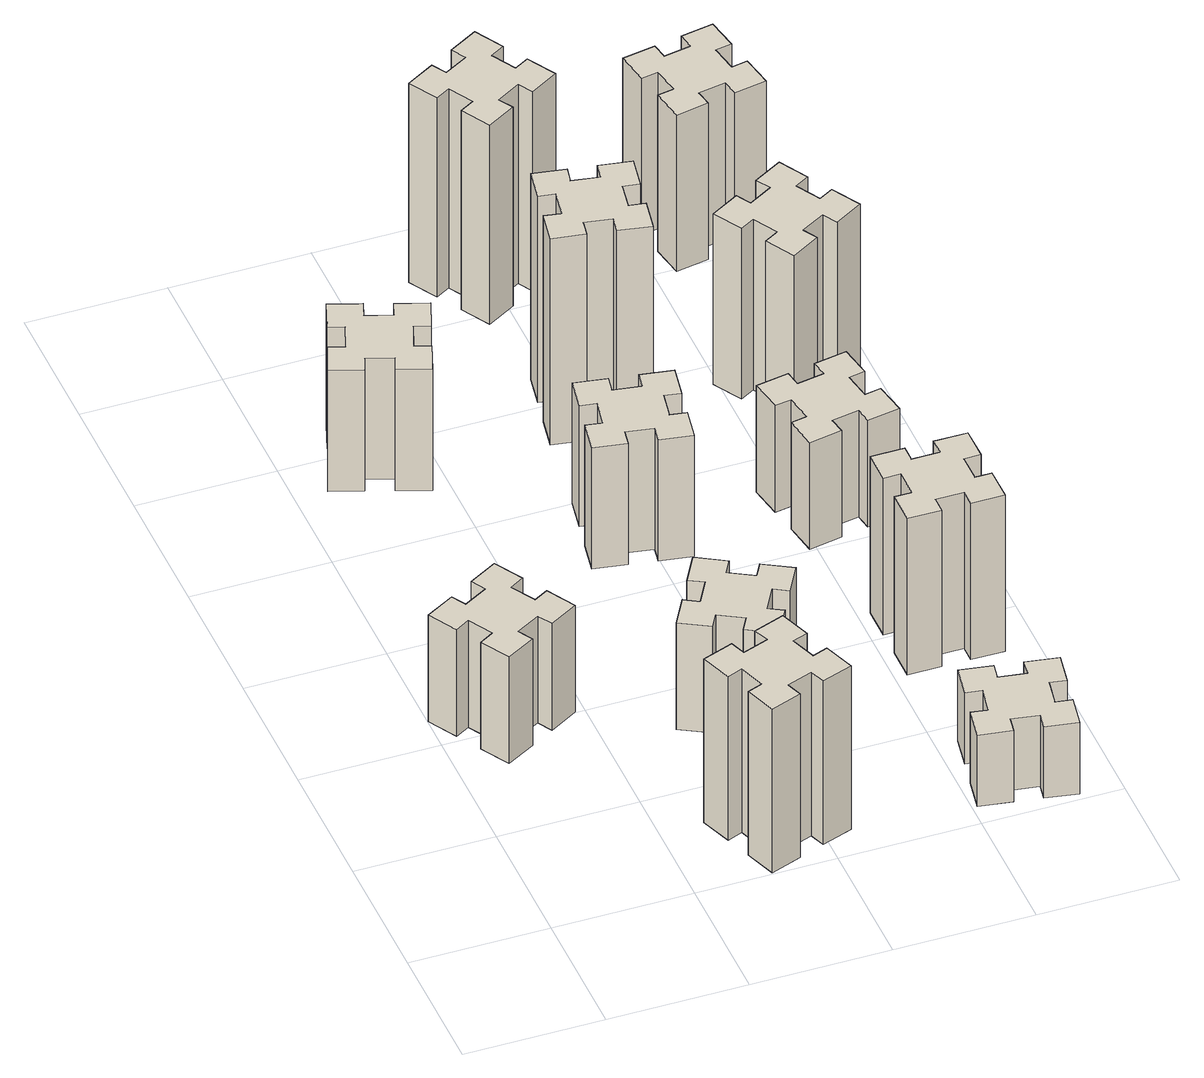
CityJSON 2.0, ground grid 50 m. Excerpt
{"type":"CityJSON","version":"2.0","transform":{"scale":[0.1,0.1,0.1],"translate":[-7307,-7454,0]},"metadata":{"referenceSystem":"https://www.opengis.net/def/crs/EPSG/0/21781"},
"CityObjects":{
"building1":{"type":"Building","attributes":{"class":"1000","function":"1000","usage":"1000","yearOfConstruction":2016,"roofType":"1000","measuredHeight":45,"storeysAboveGround":30,"storeysBelowGround":0},"geometry":[{"type":"Solid","lod":"1","boundaries":[[[[0,1,2,3,4,5,6,7,8,9,10,11,12,13,14,15,16,17,18,19]],[[17,16,20,21]],[[16,15,22,20]],[[15,14,23,22]],[[14,13,24,23]],[[13,12,25,24]],[[12,11,26,25]],[[11,10,27,26]],[[10,9,28,27]],[[9,8,29,28]],[[8,7,30,29]],[[7,6,31,30]],[[6,5,32,31]],[[5,4,33,32]],[[4,3,34,33]],[[3,2,35,34]],[[2,1,36,35]],[[1,0,37,36]],[[0,19,38,37]],[[19,18,39,38]],[[18,17,21,39]],[[24,25,26,27,28,29,30,31,32,33,34,35,36,37,38,39,21,20,22,23]]]]}]},
"building2":{"type":"Building","attributes":{"class":"1000","function":"1000","usage":"1000","yearOfConstruction":2016,"roofType":"1000","measuredHeight":69,"storeysAboveGround":30,"storeysBelowGround":0},"geometry":[{"type":"Solid","lod":"1","boundaries":[[[[40,41,42,43,44,45,46,47,48,49,50,51,52,53,54,55,56,57,58,59]],[[57,56,60,61]],[[56,55,62,60]],[[55,54,63,62]],[[54,53,64,63]],[[53,52,65,64]],[[52,51,66,65]],[[51,50,67,66]],[[50,49,68,67]],[[49,48,69,68]],[[48,47,70,69]],[[47,46,71,70]],[[46,45,72,71]],[[45,44,73,72]],[[44,43,74,73]],[[43,42,75,74]],[[42,41,76,75]],[[41,40,77,76]],[[40,59,78,77]],[[59,58,79,78]],[[58,57,61,79]],[[64,65,66,67,68,69,70,71,72,73,74,75,76,77,78,79,61,60,62,63]]]]}]},
"building3":{"type":"Building","attributes":{"class":"1000","function":"1000","usage":"1000","yearOfConstruction":2016,"roofType":"1000","measuredHeight":51,"storeysAboveGround":30,"storeysBelowGround":0},"geometry":[{"type":"Solid","lod":"1","boundaries":[[[[80,81,82,83,84,85,86,87,88,89,90,91,92,93,94,95,96,97,98,99]],[[97,96,100,101]],[[96,95,102,100]],[[95,94,103,102]],[[94,93,104,103]],[[93,92,105,104]],[[92,91,106,105]],[[91,90,107,106]],[[90,89,108,107]],[[89,88,109,108]],[[88,87,110,109]],[[87,86,111,110]],[[86,85,112,111]],[[85,84,113,112]],[[84,83,114,113]],[[83,82,115,114]],[[82,81,116,115]],[[81,80,117,116]],[[80,99,118,117]],[[99,98,119,118]],[[98,97,101,119]],[[104,105,106,107,108,109,110,111,112,113,114,115,116,117,118,119,101,100,102,103]]]]}]},
"building4":{"type":"Building","attributes":{"class":"1000","function":"1000","usage":"1000","yearOfConstruction":2016,"roofType":"1000","measuredHeight":45,"storeysAboveGround":30,"storeysBelowGround":0},"geometry":[{"type":"Solid","lod":"1","boundaries":[[[[120,121,122,123,124,125,126,127,128,129,130,131,132,133,134,135,136,137,138,139]],[[137,136,140,141]],[[136,135,142,140]],[[135,134,143,142]],[[134,133,144,143]],[[133,132,145,144]],[[132,131,146,145]],[[131,130,147,146]],[[130,129,148,147]],[[129,128,149,148]],[[128,127,150,149]],[[127,126,151,150]],[[126,125,152,151]],[[125,124,153,152]],[[124,123,154,153]],[[123,122,155,154]],[[122,121,156,155]],[[121,120,157,156]],[[120,139,158,157]],[[139,138,159,158]],[[138,137,141,159]],[[144,145,146,147,148,149,150,151,152,153,154,155,156,157,158,159,141,140,142,143]]]]}]},
"building5":{"type":"Building","attributes":{"class":"1000","function":"1000","usage":"1000","yearOfConstruction":2016,"roofType":"1000","measuredHeight":51,"storeysAboveGround":30,"storeysBelowGround":0},"geometry":[{"type":"Solid","lod":"1","boundaries":[[[[160,161,162,163,164,165,166,167,168,169,170,171,172,173,174,175,176,177,178,179]],[[177,176,180,181]],[[176,175,182,180]],[[175,174,183,182]],[[174,173,184,183]],[[173,172,185,184]],[[172,171,186,185]],[[171,170,187,186]],[[170,169,188,187]],[[169,168,189,188]],[[168,167,190,189]],[[167,166,191,190]],[[166,165,192,191]],[[165,164,193,192]],[[164,163,194,193]],[[163,162,195,194]],[[162,161,196,195]],[[161,160,197,196]],[[160,179,198,197]],[[179,178,199,198]],[[178,177,181,199]],[[184,185,186,187,188,189,190,191,192,193,194,195,196,197,198,199,181,180,182,183]]]]}]},
"building6":{"type":"Building","attributes":{"class":"1000","function":"1000","usage":"1000","yearOfConstruction":2016,"roofType":"1000","measuredHeight":30,"storeysAboveGround":30,"storeysBelowGround":0},"geometry":[{"type":"Solid","lod":"1","boundaries":[[[[200,201,202,203,204,205,206,207,208,209,210,211,212,213,214,215,216,217,218,219]],[[217,216,220,221]],[[216,215,222,220]],[[215,214,223,222]],[[214,213,224,223]],[[213,212,225,224]],[[212,211,226,225]],[[211,210,227,226]],[[210,209,228,227]],[[209,208,229,228]],[[208,207,230,229]],[[207,206,231,230]],[[206,205,232,231]],[[205,204,233,232]],[[204,203,234,233]],[[203,202,235,234]],[[202,201,236,235]],[[201,200,237,236]],[[200,219,238,237]],[[219,218,239,238]],[[218,217,221,239]],[[224,225,226,227,228,229,230,231,232,233,234,235,236,237,238,239,221,220,222,223]]]]}]},
"building7":{"type":"Building","attributes":{"class":"1000","function":"1000","usage":"1000","yearOfConstruction":2016,"roofType":"1000","measuredHeight":87,"storeysAboveGround":30,"storeysBelowGround":0},"geometry":[{"type":"Solid","lod":"1","boundaries":[[[[240,241,242,243,244,245,246,247,248,249,250,251,252,253,254,255,256,257,258,259]],[[257,256,260,261]],[[256,255,262,260]],[[255,254,263,262]],[[254,253,264,263]],[[253,252,265,264]],[[252,251,266,265]],[[251,250,267,266]],[[250,249,268,267]],[[249,248,269,268]],[[248,247,270,269]],[[247,246,271,270]],[[246,245,272,271]],[[245,244,273,272]],[[244,243,274,273]],[[243,242,275,274]],[[242,241,276,275]],[[241,240,277,276]],[[240,259,278,277]],[[259,258,279,278]],[[258,257,261,279]],[[264,265,266,267,268,269,270,271,272,273,274,275,276,277,278,279,261,260,262,263]]]]}]},
"building8":{"type":"Building","attributes":{"class":"1000","function":"1000","usage":"1000","yearOfConstruction":2016,"roofType":"1000","measuredHeight":84,"storeysAboveGround":30,"storeysBelowGround":0},"geometry":[{"type":"Solid","lod":"1","boundaries":[[[[280,281,282,283,284,285,286,287,288,289,290,291,292,293,294,295,296,297,298,299]],[[297,296,300,301]],[[296,295,302,300]],[[295,294,303,302]],[[294,293,304,303]],[[293,292,305,304]],[[292,291,306,305]],[[291,290,307,306]],[[290,289,308,307]],[[289,288,309,308]],[[288,287,310,309]],[[287,286,311,310]],[[286,285,312,311]],[[285,284,313,312]],[[284,283,314,313]],[[283,282,315,314]],[[282,281,316,315]],[[281,280,317,316]],[[280,299,318,317]],[[299,298,319,318]],[[298,297,301,319]],[[304,305,306,307,308,309,310,311,312,313,314,315,316,317,318,319,301,300,302,303]]]]}]},
"building9":{"type":"Building","attributes":{"class":"1000","function":"1000","usage":"1000","yearOfConstruction":2016,"roofType":"1000","measuredHeight":66,"storeysAboveGround":30,"storeysBelowGround":0},"geometry":[{"type":"Solid","lod":"1","boundaries":[[[[320,321,322,323,324,325,326,327,328,329,330,331,332,333,334,335,336,337,338,339]],[[337,336,340,341]],[[336,335,342,340]],[[335,334,343,342]],[[334,333,344,343]],[[333,332,345,344]],[[332,331,346,345]],[[331,330,347,346]],[[330,329,348,347]],[[329,328,349,348]],[[328,327,350,349]],[[327,326,351,350]],[[326,325,352,351]],[[325,324,353,352]],[[324,323,354,353]],[[323,322,355,354]],[[322,321,356,355]],[[321,320,357,356]],[[320,339,358,357]],[[339,338,359,358]],[[338,337,341,359]],[[344,345,346,347,348,349,350,351,352,353,354,355,356,357,358,359,341,340,342,343]]]]}]},
"building10":{"type":"Building","attributes":{"class":"1000","function":"1000","usage":"1000","yearOfConstruction":2016,"roofType":"1000","measuredHeight":45,"storeysAboveGround":30,"storeysBelowGround":0},"geometry":[{"type":"Solid","lod":"1","boundaries":[[[[360,361,362,363,364,365,366,367,368,369,370,371,372,373,374,375,376,377,378,379]],[[377,376,380,381]],[[376,375,382,380]],[[375,374,383,382]],[[374,373,384,383]],[[373,372,385,384]],[[372,371,386,385]],[[371,370,387,386]],[[370,369,388,387]],[[369,368,389,388]],[[368,367,390,389]],[[367,366,391,390]],[[366,365,392,391]],[[365,364,393,392]],[[364,363,394,393]],[[363,362,395,394]],[[362,361,396,395]],[[361,360,397,396]],[[360,379,398,397]],[[379,378,399,398]],[[378,377,381,399]],[[384,385,386,387,388,389,390,391,392,393,394,395,396,397,398,399,381,380,382,383]]]]}]},
"building11":{"type":"Building","attributes":{"class":"1000","function":"1000","usage":"1000","yearOfConstruction":2016,"roofType":"1000","measuredHeight":72,"storeysAboveGround":30,"storeysBelowGround":0},"geometry":[{"type":"Solid","lod":"1","boundaries":[[[[400,401,402,403,404,405,406,407,408,409,410,411,412,413,414,415,416,417,418,419]],[[417,416,420,421]],[[416,415,422,420]],[[415,414,423,422]],[[414,413,424,423]],[[413,412,425,424]],[[412,411,426,425]],[[411,410,427,426]],[[410,409,428,427]],[[409,408,429,428]],[[408,407,430,429]],[[407,406,431,430]],[[406,405,432,431]],[[405,404,433,432]],[[404,403,434,433]],[[403,402,435,434]],[[402,401,436,435]],[[401,400,437,436]],[[400,419,438,437]],[[419,418,439,438]],[[418,417,421,439]],[[424,425,426,427,428,429,430,431,432,433,434,435,436,437,438,439,421,420,422,423]]]]}]},
"building12":{"type":"Building","attributes":{"class":"1000","function":"1000","usage":"1000","yearOfConstruction":2016,"roofType":"1000","measuredHeight":66,"storeysAboveGround":30,"storeysBelowGround":0},"geometry":[{"type":"Solid","lod":"1","boundaries":[[[[440,441,442,443,444,445,446,447,448,449,450,451,452,453,454,455,456,457,458,459]],[[457,456,460,461]],[[456,455,462,460]],[[455,454,463,462]],[[454,453,464,463]],[[453,452,465,464]],[[452,451,466,465]],[[451,450,467,466]],[[450,449,468,467]],[[449,448,469,468]],[[448,447,470,469]],[[447,446,471,470]],[[446,445,472,471]],[[445,444,473,472]],[[444,443,474,473]],[[443,442,475,474]],[[442,441,476,475]],[[441,440,477,476]],[[440,459,478,477]],[[459,458,479,478]],[[458,457,461,479]],[[464,465,466,467,468,469,470,471,472,473,474,475,476,477,478,479,461,460,462,463]]]]}]}
},
"vertices":[
[115,1054,0],[165,967,0],[113,937,0],[173,833,0],[277,893,0],[247,945,0],[334,995,0],[364,943,0],[468,1003,0],[408,1107,0],[356,1077,0],[306,1164,0],[358,1194,0],[298,1298,0],[194,1238,0],[224,1186,0],[137,1136,0],[107,1188,0],[3,1128,0],[63,1024,0],[137,1136,450],[107,1188,450],[224,1186,450],[194,1238,450],[298,1298,450],[358,1194,450],[306,1164,450],[356,1077,450],[408,1107,450],[468,1003,450],[364,943,450],[334,995,450],[247,945,450],[277,893,450],[173,833,450],[113,937,450],[165,967,450],[115,1054,450],[63,1024,450],[3,1128,450],
[996,216,0],[962,310,0],[1018,330,0],[977,443,0],[864,402,0],[885,346,0],[791,312,0],[770,368,0],[657,327,0],[699,214,0],[755,235,0],[789,141,0],[733,120,0],[774,7,0],[887,49,0],[866,105,0],[960,139,0],[980,83,0],[1093,124,0],[1052,237,0],[960,139,690],[980,83,690],[866,105,690],[887,49,690],[774,7,690],[733,120,690],[789,141,690],[755,235,690],[699,214,690],[657,327,690],[770,368,690],[791,312,690],[885,346,690],[864,402,690],[977,443,690],[1018,330,690],[962,310,690],[996,216,690],[1052,237,690],[1093,124,690],
[420,2532,0],[326,2566,0],[347,2622,0],[234,2663,0],[193,2550,0],[249,2530,0],[215,2436,0],[159,2457,0],[117,2344,0],[230,2303,0],[251,2359,0],[345,2325,0],[324,2269,0],[437,2227,0],[478,2340,0],[422,2361,0],[456,2455,0],[512,2434,0],[553,2547,0],[440,2588,0],[456,2455,510],[512,2434,510],[422,2361,510],[478,2340,510],[437,2227,510],[324,2269,510],[345,2325,510],[251,2359,510],[230,2303,510],[117,2344,510],[159,2457,510],[215,2436,510],[249,2530,510],[193,2550,510],[234,2663,510],[347,2622,510],[326,2566,510],[420,2532,510],[440,2588,510],[553,2547,510],
[905,964,0],[855,877,0],[803,907,0],[743,803,0],[847,743,0],[877,795,0],[964,745,0],[934,693,0],[1038,633,0],[1098,737,0],[1046,767,0],[1096,854,0],[1148,824,0],[1208,928,0],[1104,988,0],[1074,936,0],[987,986,0],[1017,1038,0],[913,1098,0],[853,994,0],[987,986,450],[1017,1038,450],[1074,936,450],[1104,988,450],[1208,928,450],[1148,824,450],[1096,854,450],[1046,767,450],[1098,737,450],[1038,633,450],[934,693,450],[964,745,450],[877,795,450],[847,743,450],[743,803,450],[803,907,450],[855,877,450],[905,964,450],[853,994,450],[913,1098,450],
[1075,1737,0],[1092,1835,0],[1151,1825,0],[1172,1943,0],[1054,1964,0],[1044,1905,0],[945,1922,0],[956,1981,0],[837,2002,0],[817,1884,0],[876,1874,0],[858,1775,0],[799,1786,0],[778,1667,0],[897,1647,0],[907,1706,0],[1005,1688,0],[995,1629,0],[1113,1608,0],[1134,1727,0],[1005,1688,510],[995,1629,510],[907,1706,510],[897,1647,510],[778,1667,510],[799,1786,510],[858,1775,510],[876,1874,510],[817,1884,510],[837,2002,510],[956,1981,510],[945,1922,510],[1044,1905,510],[1054,1964,510],[1172,1943,510],[1151,1825,510],[1092,1835,510],[1075,1737,510],[1134,1727,510],[1113,1608,510],
[1647,126,0],[1745,108,0],[1735,49,0],[1853,28,0],[1874,147,0],[1815,157,0],[1832,255,0],[1891,245,0],[1912,363,0],[1794,384,0],[1784,325,0],[1685,342,0],[1696,401,0],[1577,422,0],[1557,304,0],[1616,294,0],[1598,195,0],[1539,206,0],[1518,87,0],[1637,67,0],[1598,195,300],[1539,206,300],[1616,294,300],[1557,304,300],[1577,422,300],[1696,401,300],[1685,342,300],[1784,325,300],[1794,384,300],[1912,363,300],[1891,245,300],[1832,255,300],[1815,157,300],[1874,147,300],[1853,28,300],[1735,49,300],[1745,108,300],[1647,126,300],[1637,67,300],[1518,87,300],
[1007,2346,0],[1105,2328,0],[1095,2269,0],[1213,2248,0],[1234,2367,0],[1175,2377,0],[1192,2475,0],[1251,2465,0],[1272,2583,0],[1154,2604,0],[1144,2545,0],[1045,2562,0],[1056,2621,0],[937,2642,0],[917,2524,0],[976,2514,0],[958,2415,0],[899,2426,0],[878,2307,0],[997,2287,0],[958,2415,870],[899,2426,870],[976,2514,870],[917,2524,870],[937,2642,870],[1056,2621,870],[1045,2562,870],[1144,2545,870],[1154,2604,870],[1272,2583,870],[1251,2465,870],[1192,2475,870],[1175,2377,870],[1234,2367,870],[1213,2248,870],[1095,2269,870],[1105,2328,870],[1007,2346,870],[997,2287,870],[878,2307,870],
[855,3174,0],[905,3087,0],[853,3057,0],[913,2953,0],[1017,3013,0],[987,3065,0],[1074,3115,0],[1104,3063,0],[1208,3123,0],[1148,3227,0],[1096,3197,0],[1046,3284,0],[1098,3314,0],[1038,3418,0],[934,3358,0],[964,3306,0],[877,3256,0],[847,3308,0],[743,3248,0],[803,3144,0],[877,3256,840],[847,3308,840],[964,3306,840],[934,3358,840],[1038,3418,840],[1098,3314,840],[1046,3284,840],[1096,3197,840],[1148,3227,840],[1208,3123,840],[1104,3063,840],[1074,3115,840],[987,3065,840],[1017,3013,840],[913,2953,840],[853,3057,840],[905,3087,840],[855,3174,840],[803,3144,840],[743,3248,840],
[1665,855,0],[1765,855,0],[1765,795,0],[1885,795,0],[1885,915,0],[1825,915,0],[1825,1015,0],[1885,1015,0],[1885,1135,0],[1765,1135,0],[1765,1075,0],[1665,1075,0],[1665,1135,0],[1545,1135,0],[1545,1015,0],[1605,1015,0],[1605,915,0],[1545,915,0],[1545,795,0],[1665,795,0],[1605,915,660],[1545,915,660],[1605,1015,660],[1545,1015,660],[1545,1135,660],[1665,1135,660],[1665,1075,660],[1765,1075,660],[1765,1135,660],[1885,1135,660],[1885,1015,660],[1825,1015,660],[1825,915,660],[1885,915,660],[1885,795,660],[1765,795,660],[1765,855,660],[1665,855,660],[1665,795,660],[1545,795,660],
[1585,1588,0],[1684,1606,0],[1694,1547,0],[1812,1567,0],[1791,1686,0],[1732,1675,0],[1715,1774,0],[1774,1784,0],[1753,1902,0],[1635,1881,0],[1645,1822,0],[1547,1805,0],[1537,1864,0],[1418,1843,0],[1439,1725,0],[1498,1735,0],[1516,1637,0],[1457,1627,0],[1477,1508,0],[1596,1529,0],[1516,1637,450],[1457,1627,450],[1498,1735,450],[1439,1725,450],[1418,1843,450],[1537,1864,450],[1547,1805,450],[1645,1822,450],[1635,1881,450],[1753,1902,450],[1774,1784,450],[1715,1774,450],[1732,1675,450],[1791,1686,450],[1812,1567,450],[1694,1547,450],[1684,1606,450],[1585,1588,450],[1596,1529,450],[1477,1508,450],
[1836,2357,0],[1786,2444,0],[1838,2474,0],[1778,2578,0],[1674,2518,0],[1704,2466,0],[1617,2416,0],[1587,2468,0],[1483,2408,0],[1543,2304,0],[1595,2334,0],[1645,2247,0],[1593,2217,0],[1653,2113,0],[1757,2173,0],[1727,2225,0],[1814,2275,0],[1844,2223,0],[1948,2283,0],[1888,2387,0],[1814,2275,720],[1844,2223,720],[1727,2225,720],[1757,2173,720],[1653,2113,720],[1593,2217,720],[1645,2247,720],[1595,2334,720],[1543,2304,720],[1483,2408,720],[1587,2468,720],[1617,2416,720],[1704,2466,720],[1674,2518,720],[1778,2578,720],[1838,2474,720],[1786,2444,720],[1836,2357,720],[1888,2387,720],[1948,2283,720],
[1598,3215,0],[1616,3117,0],[1557,3107,0],[1577,2988,0],[1696,3009,0],[1685,3068,0],[1784,3086,0],[1794,3027,0],[1912,3047,0],[1891,3166,0],[1832,3155,0],[1815,3254,0],[1874,3264,0],[1853,3382,0],[1735,3361,0],[1745,3302,0],[1647,3285,0],[1637,3344,0],[1518,3323,0],[1539,3205,0],[1647,3285,660],[1637,3344,660],[1745,3302,660],[1735,3361,660],[1853,3382,660],[1874,3264,660],[1815,3254,660],[1832,3155,660],[1891,3166,660],[1912,3047,660],[1794,3027,660],[1784,3086,660],[1685,3068,660],[1696,3009,660],[1577,2988,660],[1557,3107,660],[1616,3117,660],[1598,3215,660],[1539,3205,660],[1518,3323,660]
]}
